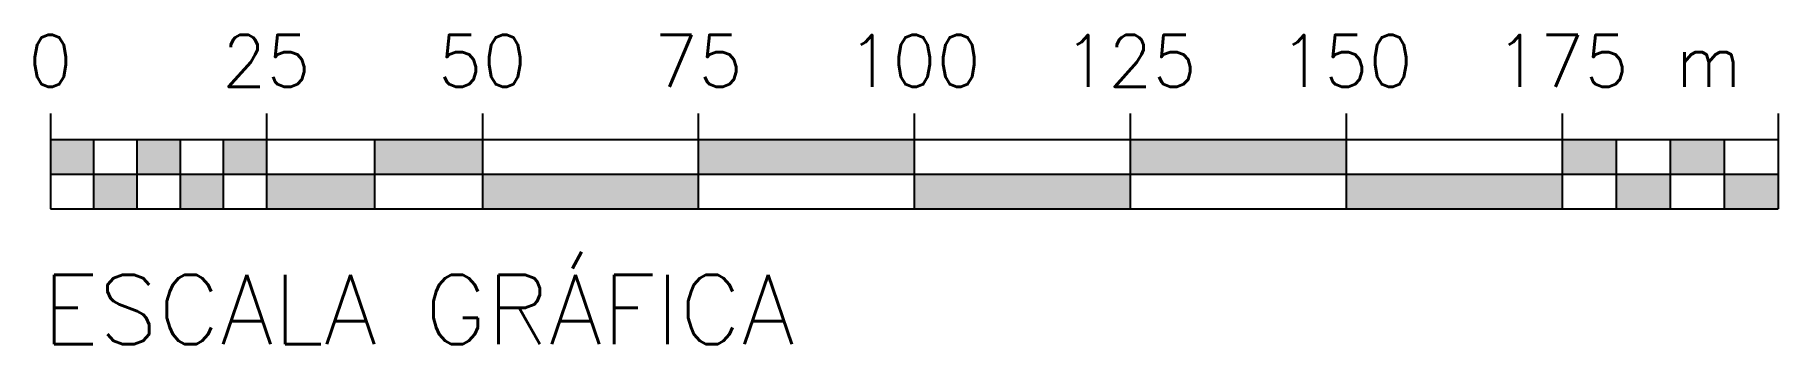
# Model space of a CAD drawing. Header units: millimetres. Extents: x 251 to 453, y 288 to 324.
import ezdxf
from ezdxf.enums import TextEntityAlignment as Align

# ---------------------------------------------------------------- set-up
doc = ezdxf.new("R2010")
doc.units = ezdxf.units.MM
doc.header["$LTSCALE"] = 0.02
doc.layers.add('1-Escalas_Gráficas', color=1, linetype='Continuous')
doc.styles.add('r60', font='romans.shx')
doc.styles.add('r80', font='romans.shx')

msp = doc.modelspace()

# ---------------------------------------------------------------- hatches: boundary and pattern name
at = {"layer": '1-Escalas_Gráficas'}
h = msp.add_hatch(color=256, dxfattribs=at)
h.paths.add_polyline_path([(257.61, 311.61), (252.61, 311.61), (252.61, 307.61), (257.61, 307.61)])
h.paths.add_polyline_path([(262.61, 307.61), (257.61, 307.61), (257.61, 303.61), (262.61, 303.61)])
h.paths.add_polyline_path([(267.61, 311.61), (262.61, 311.61), (262.61, 307.61), (267.61, 307.61)])
h.paths.add_polyline_path([(272.61, 307.61), (267.61, 307.61), (267.61, 303.61), (272.61, 303.61)])
h.paths.add_polyline_path([(277.61, 311.61), (272.61, 311.61), (272.61, 307.61), (277.61, 307.61)])
h.paths.add_polyline_path([(290.11, 307.61), (277.61, 307.61), (277.61, 303.61), (290.11, 303.61)])
h.paths.add_polyline_path([(302.61, 311.61), (290.11, 311.61), (290.11, 307.61), (302.61, 307.61)])
h.paths.add_polyline_path([(327.61, 307.61), (302.61, 307.61), (302.61, 303.61), (327.61, 303.61)])
h.paths.add_polyline_path([(352.61, 311.61), (327.61, 311.61), (327.61, 307.61), (352.61, 307.61)])
h.paths.add_polyline_path([(377.61, 307.61), (352.61, 307.61), (352.61, 303.61), (377.61, 303.61)])
h.paths.add_polyline_path([(402.61, 311.61), (377.61, 311.61), (377.61, 307.61), (402.61, 307.61)])
h.paths.add_polyline_path([(427.61, 307.61), (402.61, 307.61), (402.61, 303.61), (427.61, 303.61)])
h.paths.add_polyline_path([(433.86, 311.61), (427.61, 311.61), (427.61, 307.61), (433.86, 307.61)])
h.paths.add_polyline_path([(440.11, 307.61), (433.86, 307.61), (433.86, 303.61), (440.11, 303.61)])
h.paths.add_polyline_path([(446.36, 311.61), (440.11, 311.61), (440.11, 307.61), (446.36, 307.61)])
h.paths.add_polyline_path([(452.61, 307.61), (446.36, 307.61), (446.36, 303.61), (452.61, 303.61)])

# ---------------------------------------------------------------- linework, layer by layer
for p, q in [((252.61, 314.61), (252.61, 311.61)), ((277.61, 314.61), (277.61, 303.61)), ((302.61, 314.61), (302.61, 303.61)), ((327.61, 314.61), (327.61, 303.61)), ((352.61, 314.61), (352.61, 303.61)), ((377.61, 314.61), (377.61, 303.61)), ((402.61, 314.61), (402.61, 303.61)), ((427.61, 314.61), (427.61, 303.61)), ((452.61, 314.61), (452.61, 303.61)), ((252.61, 311.61), (252.61, 303.61)), ((252.61, 311.61), (452.61, 311.61)), ((257.61, 311.61), (257.61, 303.61)), ((262.61, 311.61), (262.61, 303.61)), ((267.61, 311.61), (267.61, 303.61)), ((272.61, 311.61), (272.61, 303.61)), ((290.11, 311.61), (290.11, 303.61)), ((433.86, 311.61), (433.86, 303.61)), ((440.11, 311.61), (440.11, 303.61)), ((446.36, 311.61), (446.36, 303.61)), ((252.61, 307.61), (452.61, 307.61)), ((252.61, 303.61), (452.61, 303.61))]:
    msp.add_line(p, q, dxfattribs=at)

# ---------------------------------------------------------------- texts
at = {"layer": '1-Escalas_Gráficas', "color": 2, "style": 'r60'}
for s, p in [('0', (252.61, 317.72)), ('25', (277.61, 317.72)), ('50', (302.61, 317.72)), ('75', (327.61, 317.72)), ('100', (352.61, 317.72)), ('125', (377.61, 317.72)), ('150', (402.61, 317.72)), ('175', (427.61, 317.72)), ('m', (444.59, 317.72))]:
    msp.add_text(s, height=6, dxfattribs=at).set_placement(p, align=Align.CENTER)
at = {"layer": '1-Escalas_Gráficas', "color": 2, "style": 'r80'}
msp.add_text('ESCALA GRÁFICA', height=8, dxfattribs=at).set_placement((251.68, 287.96))

doc.saveas('drawing.dxf')
